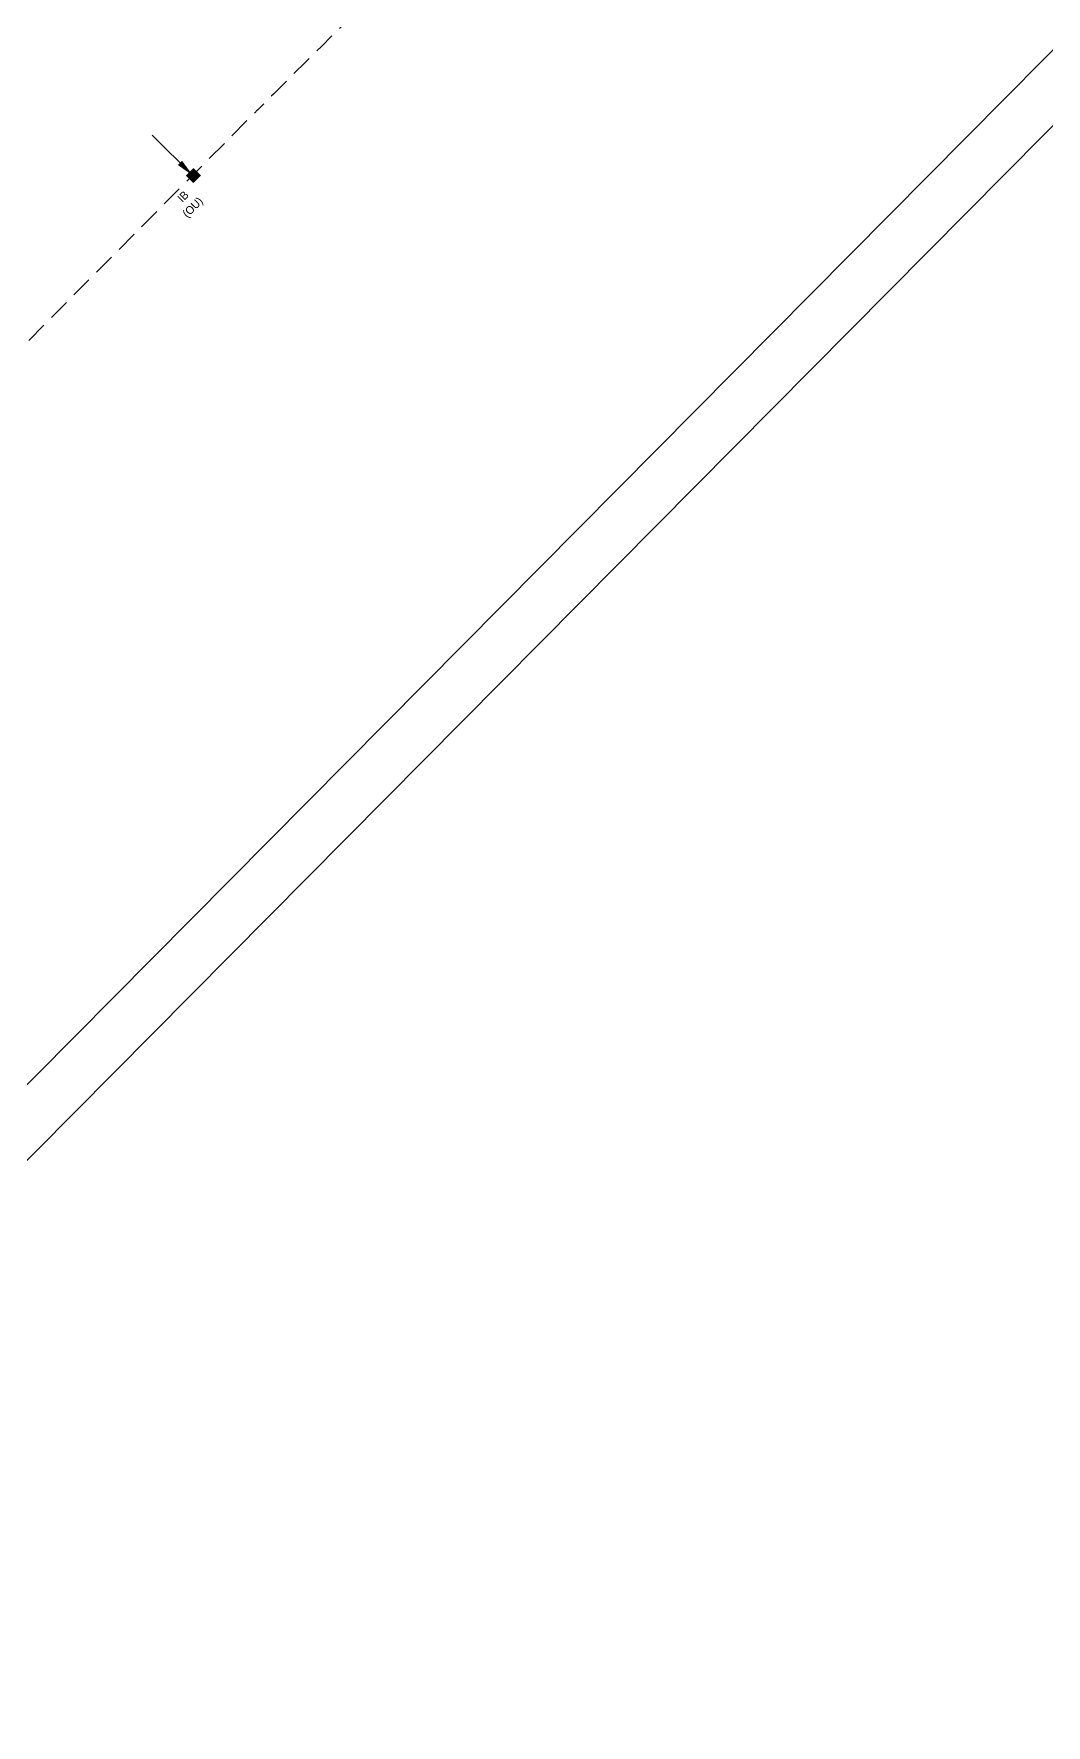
# Model space of a CAD drawing. Header units: metres. Extents: x 588040 to 588395, y 4834075 to 4834430.
# Drawn here: x 588214.4 to 588261.8, y 4834074.9 to 4834154.1 of the extents above; entities that cross this region are included whole.
import ezdxf

# ---------------------------------------------------------------- set-up
doc = ezdxf.new("R2010")
doc.units = ezdxf.units.M
doc.header["$LTSCALE"] = 2
doc.linetypes.add('DASHED', pattern=[0.75, 0.5, -0.25])
for name, color, linetype in [('A-BARS', 20, 'Continuous'), ('A-BORDER', 135, 'Continuous'), ('A-LABLE', 30, 'Continuous'), ('A-UL', 4, 'DASHED')]:
    doc.layers.add(name, color=color, linetype=linetype)
doc.styles.add('LEROY60', font='MSURVEY.SHX', dxfattribs={"height": 0.3})

msp = doc.modelspace()

# ---------------------------------------------------------------- linework, layer by layer
at = {"layer": 'A-BARS'}
msp.add_solid([(588221.536, 4834147.488, 173.064), (588221.888, 4834147.843, 173.064), (588221.891, 4834147.136, 173.064), (588222.243, 4834147.491, 173.064)], dxfattribs=at)
at = {"layer": 'A-BORDER', "color": 2}
msp.add_line((588391.516, 4834283.954), (588187.858, 4834078.413), dxfattribs=at)
at = {"layer": 'A-BORDER', "color": 1}
msp.add_line((588395.051, 4834283.97), (588187.874, 4834074.878), dxfattribs=at)
at = {"layer": 'A-LABLE'}
msp.add_line((588219.957, 4834149.377), (588221.864, 4834147.488), dxfattribs=at)
at = {"layer": 'A-LABLE', "color": 30}
msp.add_solid([(588221.164, 4834147.981), (588221.864, 4834147.488), (588221.362, 4834148.181)], dxfattribs=at)
at = {"layer": 'A-UL'}
msp.add_line((588208.902, 4834134.443, 281.543), (588224.894, 4834150.566, 287.483), dxfattribs=at)
msp.add_arc((588530.541, 4833846.703), 430.99, 132.9195, 135.16897, dxfattribs=at)

# ---------------------------------------------------------------- texts
at = {"layer": 'A-LABLE', "linetype": 'Continuous', "style": 'LEROY60'}
for s, p in [('IB', (588221.372, 4834146.208, -1045.635)), ('(OU)', (588221.604, 4834145.488, -1045.635))]:
    msp.add_text(s, height=0.375, rotation=45.26364, dxfattribs=at).set_placement(p)

doc.saveas('drawing.dxf')
